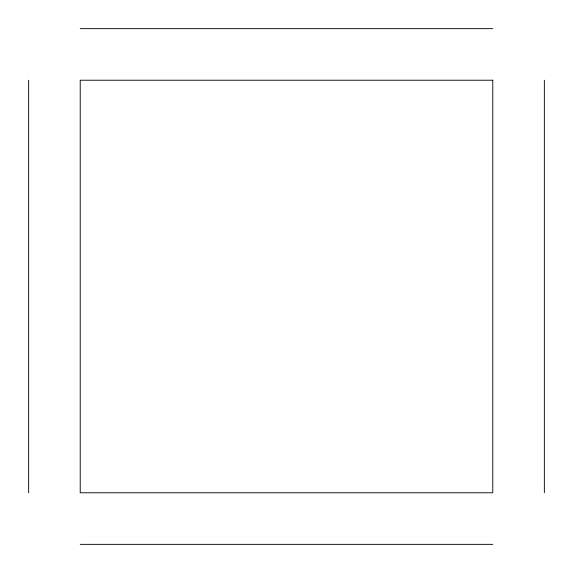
<?xml version="1.0" encoding="UTF-8"?>
<svg xmlns="http://www.w3.org/2000/svg" width="573" height="573" viewBox="0 0 573 573"><rect width="100%" height="100%" fill="white"/><g stroke="black" fill="none" stroke-linecap="round" stroke-linejoin="round"><path stroke-width="0.86" d="M80.22 28.65L492.78 28.65M80.22 544.35L492.78 544.35M544.35 80.22L544.35 492.78M28.65 80.22L28.65 492.78M492.78 80.22L80.22 80.22L80.22 492.78L492.78 492.78L492.78 80.22"/></g></svg>
